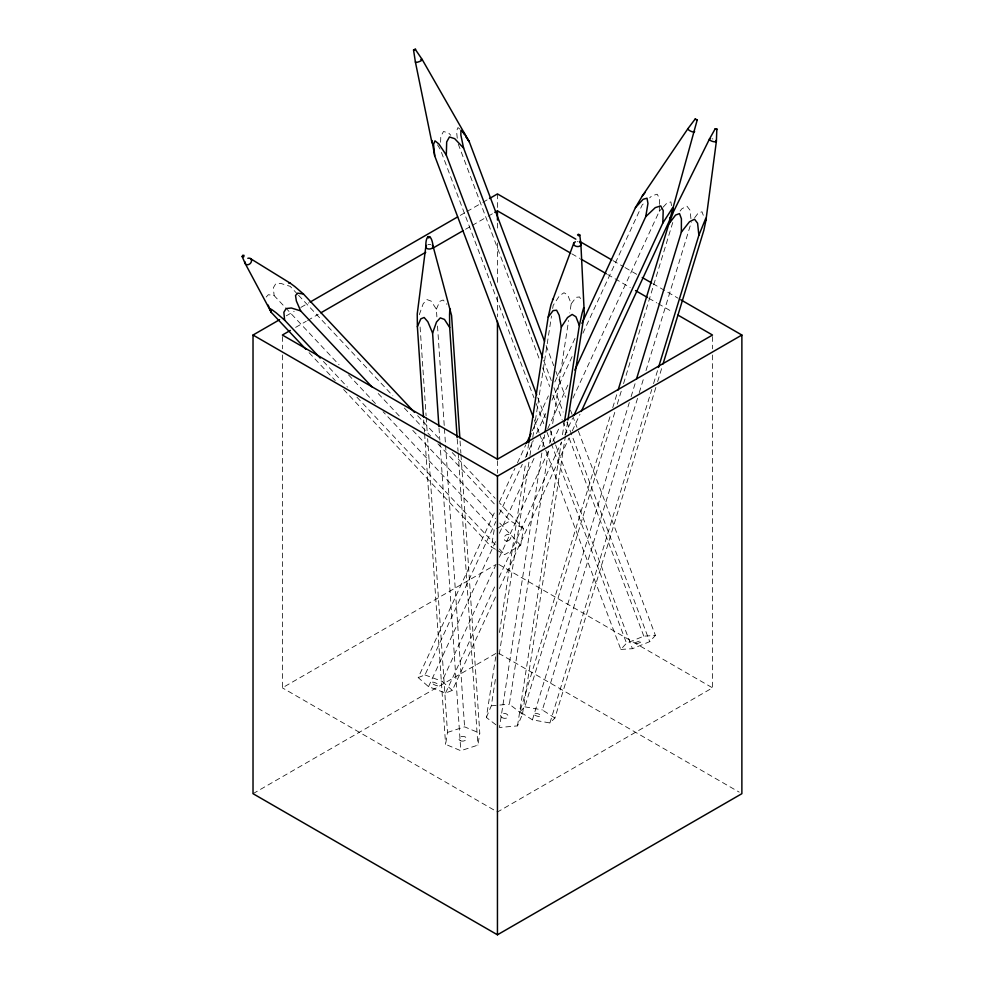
<?xml version="1.0" encoding="UTF-8"?>
<svg xmlns="http://www.w3.org/2000/svg" width="984" height="984" viewBox="0 0 984 984"><rect width="100%" height="100%" fill="white"/><g stroke="black" fill="none" stroke-linecap="round" stroke-linejoin="round"><path stroke-width="0.74" stroke-dasharray="4.92 3.69" d="M440.611 142.286L440.783 136.432L443.538 131.462L448.802 133.172L450.783 135.275M572.897 398.2L659.268 211.326L659.452 205.779M659.489 204.389L659.674 198.854L657.177 194.192L651.74 195.89L649.625 197.895M495.887 724.765L486.354 717.459L495.727 656.795M499.478 632.528L525.714 462.664M526.649 456.601L528.531 444.473M486.354 717.459L491.311 705.799L495.752 676.98M499.269 654.237L529.724 457.08M529.958 455.555L532.541 438.876M532.774 437.363L551.507 316.036M552.676 308.447L553.156 305.421L559.404 295.815L564.004 292.74L567.78 295.065L571.2 303.798L569.798 312.9M541.864 452.997L499.466 727.496L517.51 725.885L522.455 714.224L565.32 436.687M542.799 446.933L544.669 434.793M522.455 714.224L509.355 704.187L548.703 449.393M549.65 443.329L551.52 431.189M552.688 423.612L568.617 320.489M517.51 725.885L561.311 442.283M562.491 434.694L564.361 422.567M565.554 435.174L567.67 421.521M460.979 454.768L479.786 733.191L477.892 745.122L460.795 750.706L445.592 744.347L447.486 732.416L427.646 438.692M495.37 549.256L491.385 546.956L494.152 530.056L383.083 411.693M496.699 550.019L504.669 554.619L520.708 545.382L523.476 528.494L499.38 502.812M655.848 387.475L554.902 718.013L549.933 722.969L532.418 719.845L519.884 711.776L610.953 413.563M612.749 407.683L617.226 392.985M519.884 711.776L524.853 706.832L615.48 410.082M617.275 404.203L621.753 389.504M623.548 383.637L673.794 219.1M532.418 719.845L629.317 402.53M631.113 396.65L635.602 381.964M554.902 718.013L542.368 709.944L638.825 394.092M639.268 392.628L643.757 377.942M645.996 370.587L691.309 222.212M549.933 722.969L651.765 389.479M653.561 383.612L658.05 368.914M657.644 381.595L662.121 366.909M419.27 314.769L423.206 303.712L426.982 299.591L431.14 301.129L436.367 309.197L436.884 316.848M436.367 309.197L439.799 301.338L443.144 299.985L446.859 304.29M495.542 596.931L452.345 690.374L445.58 693.043L428.507 686.66L418.2 677.595L495.555 510.241M499.417 501.877L514.89 468.409M517.473 462.824L525.85 444.694M532.295 430.746L548.408 395.888M554.853 381.94L575.48 337.315M418.2 677.595L424.965 674.926L495.874 521.52M499.097 514.546L522.307 464.337M525.53 457.363L533.254 440.623M536.489 433.649L546.157 412.739M551.95 400.18L573.229 354.166M582.897 333.244L642.195 204.93L645.381 201.917M428.507 686.66L495.542 541.618M499.417 533.254L534.226 457.941M538.088 449.577L545.185 434.227M547.756 428.655L568.383 384.031M452.345 690.374L442.037 681.309L495.542 565.554M499.417 557.19L549.687 448.409M552.91 441.435L560.007 426.097M445.58 693.043L495.862 584.262M499.085 577.288L561.606 442.013M564.828 435.039L572.565 418.298M499.405 588.555L569.023 437.942M572.245 430.967L579.982 414.227M694.692 217.71L698.086 213.208L701.998 211.781L703.904 216.947M571.2 303.798L576.12 297.328L579.588 296.947L581.544 300.723M680.104 211.056L681.9 208.768L686.967 206.185L690.03 210.207L690.989 219.211M266.197 297.057L268.325 294.72L274.106 295.569L339.074 364.793M539.675 434.227L620.83 649.44L626.525 643.179L643.819 636.168L655.418 635.406L577.51 428.803M620.83 649.44L632.429 648.69L649.723 641.666L655.418 635.406M659.268 211.326L662.171 208.19M663.142 207.157L667.004 202.987L670.867 201.905L671.555 205.865M286.233 315.864L294.204 311.264M300.846 307.426L308.816 302.826M460.254 215.398L465.567 212.335M466.896 211.56L481.508 203.122M482.837 202.36L488.15 199.297M295.643 327.377L306.27 321.239M307.598 320.476L318.213 314.351M465.58 229.26L470.893 226.197M472.222 225.434L486.822 216.997M488.15 216.234L493.464 213.171M282.371 354.978L282.371 687.841L496.12 564.435M253.023 793.682L496.12 653.327M712.514 354.978L712.514 687.841L497.449 812.009L282.371 687.841M496.625 528.642L510.204 520.831L523.476 528.494M447.486 732.416L464.583 726.844L479.786 733.191M491.311 705.799L509.355 704.187M524.853 706.832L542.368 709.944M424.965 674.926L442.037 681.309M613.02 260.649L623.647 266.787M624.975 267.55L636.931 274.45M652.872 283.65L678.111 298.226M571.79 253.798L579.76 258.386M607.632 274.487L630.203 287.525M648.788 298.25L656.759 302.851M658.087 303.613L672.687 312.051M498.777 564.435L712.514 687.841M498.777 653.327L739.218 792.145M459.958 129.162L457.978 127.576L456.551 131.093L457.265 138.289M417.647 415.715L440.697 440.278M452.222 452.554L495.186 498.347M297.488 294.154L290.157 286.332L280.821 283.441L275.606 283.995L273.368 287.722L274.106 295.569M298.533 295.262L392.837 395.765M404.363 408.053L430.562 435.961M437.905 443.784L495.53 505.198M499.724 509.663L510.204 520.831M378.2 393.526L401.251 418.089M412.776 430.377L495.555 518.593M499.749 523.058L520.708 545.382M348.508 374.842L375.753 403.883M323.392 361.436L347.487 387.13M356.921 397.179L495.235 544.57M499.429 549.035L504.669 554.619M309.062 352.666L335.261 380.574M343.637 389.504L491.385 546.956M437.511 144.808L440.401 149.617L534.005 397.831M546.132 345.581L553.709 365.667M555.874 371.411L565.603 397.228M570.474 410.143L572.098 414.448M572.639 415.888L576.968 427.363M543.685 360.452L551.249 380.537M553.955 387.708L563.156 412.099M566.944 422.148L649.723 641.666M458.249 144.033L539.945 360.685M542.651 367.856L549.675 386.515M552.922 395.125L562.122 419.516M562.663 420.943L566.993 432.431M569.158 438.163L643.819 636.168M537.744 397.597L545.321 417.683M550.191 430.598L555.062 443.513M555.603 444.94L632.429 648.69M536.169 403.575L543.746 423.661M546.993 432.271L550.782 442.308M551.323 443.747L626.525 643.179M534.263 419.873L539.134 432.788M460.057 440.992L460.881 453.23M457.228 439.159L458.052 451.398M458.163 452.923L477.892 745.122M437.511 326.024L444.325 426.994M444.436 428.52L445.469 443.821M445.567 445.346L464.583 726.844M438.999 427.905L439.823 440.143M439.922 441.681L460.795 750.706M420.094 327.008L426.097 415.74M426.195 417.265L427.228 432.566M423.686 420.02L424.51 432.259M424.608 433.784L445.592 744.347M712.514 336.577L712.514 348.853M497.449 193.922L497.449 209.26M497.449 223.147L497.449 230.81M497.449 243.011L497.449 284.499M497.449 296.701L497.449 316.713M497.449 460.746L497.449 473.169M282.371 336.577L282.371 348.853M427.954 244.635A3.665 2.325 -3.9 0 1 430.746 244.475M712.035 138.781A3.665 1.23 17 0 1 712.945 138.978M577.301 241.658A3.665 2.423 8.8 0 1 578.235 241.83M460.5 740.792A3.751 2.374 -3.9 0 0 466.416 738.861A3.751 2.374 -3.9 0 0 461.152 736.659A3.751 2.374 -3.9 0 0 460.5 740.792M534.792 715.11A3.751 1.255 17 0 0 540.868 716.192A3.751 1.255 17 0 0 536.514 713.4A3.751 1.255 17 0 0 534.792 715.11M433.157 684.04A3.751 1.095 24.8 0 0 438.679 685.565A3.751 1.095 24.8 0 0 433.993 682.342A3.751 1.095 24.8 0 0 433.157 684.04M507.769 540.942A3.751 3.026 -43.2 0 0 510.216 535.21A3.751 3.026 -43.2 0 0 504.312 537.018A3.751 3.026 -43.2 0 0 507.769 540.942M636.156 643.868A3.751 0.836 -20.7 0 0 641.642 641.236A3.751 0.836 -20.7 0 0 636.574 642.171A3.751 0.836 -20.7 0 0 636.156 643.868M501.754 717.373A3.751 2.485 8.8 0 0 508.002 716.807A3.751 2.485 8.8 0 0 503.464 713.339A3.751 2.485 8.8 0 0 501.754 717.373"/><path stroke-width="1.48" d="M636.5 379.024L681.359 232.113L681.408 218.78L679.514 213.614L675.59 215.041L668.825 224.044L618.124 390.058M533.18 417.007L434.707 155.878L432.001 140.503M579.81 235.09L578.678 235.754L577.547 234.893L578.395 234.241L579.773 234.893L580.904 244.438L584.299 313.847L567.903 420.008M536.661 394.732L446.305 155.115L446.687 141.93L449.442 136.973L454.706 138.683L463.612 148.104L542.602 357.573M573.856 415.519L662.81 223.06L663.204 210.588L660.719 205.927L655.283 207.624L645.738 216.677L574.828 370.082M695.135 119.064L697.189 120.023L695.135 119.064L687.902 128.695L642.22 196.136L635.43 207.612L581.925 323.367M668.825 224.044L673.56 211.548L709.501 138.978L715.22 128.756L716.832 128.953L716.401 141.204L705.922 220.441L703.855 230.281L663.019 363.969M528.765 442.948L548.199 317.082L550.942 304.782L573.77 243.159M545.136 431.767L561.311 327.118L559.207 315.261L556.587 310.218L553.131 310.6L548.199 317.082M564.595 421.041L579.355 325.495L582.097 313.207L583.66 307.795L584.385 307.795M645.738 216.677L647.952 203.479L647.029 198.202L643.167 199.272L635.43 207.612M581.273 411.447L669.575 220.379L670.067 217.452M459.848 437.942L451.582 315.544L433.058 246.172C431.632 233.208 425.506 233.417 425.814 246.603L417.241 313.945L417.376 326.7L423.477 416.958M697.189 120.023L669.575 220.379M658.493 367.45L698.874 235.237L705.774 218.288L705.922 220.441M438.889 426.379L432.591 333.059L436.527 322.002L440.303 317.881L444.461 319.419L449.688 327.488L457.129 437.634M417.376 326.7L420.808 318.841L424.141 317.488L427.868 321.793L432.591 333.059M526.489 443.304L531.003 433.538M715.22 128.756L717.361 129.445M662.81 223.06L672.638 207.784L672.736 210.33M431.976 142.901L415.408 62.053L413.538 50.024L415.199 49.225L422.21 59.532L469.307 141.844L544.509 341.276M561.311 327.118L567.559 317.512L572.159 314.437L575.935 316.762L579.355 325.495M681.359 232.113L689.464 221.781L694.532 219.211L697.594 223.233L698.874 235.237M642.22 196.136L645.258 192.335M680.768 299.763L741.875 335.04L741.875 793.682L497.449 934.8L253.023 793.682L253.023 335.04L279.591 319.702M310.144 302.063L457.597 216.935M489.478 198.522L497.449 193.922L575.824 239.173M290.341 330.439L282.371 335.04L497.449 459.208L712.514 335.04L678.001 315.114M320.87 312.814L425.752 252.261M432.394 248.423L462.923 230.797M494.792 212.396L497.449 210.871L570.462 253.023M253.023 335.04L497.449 476.158L741.875 335.04M552.516 299.37L553.242 299.37M450.426 309.185L449.799 309.124L449.553 314.72L449.688 327.488M288.669 283.023L290.268 283.207L294.831 286.578L303.429 293.995L414.498 412.358M303.429 293.995L297.648 293.158L295.52 295.495L296.368 300.993L300.661 310.895L371.915 386.823M300.661 310.895L291.325 308.004L286.11 308.558L283.872 312.285L284.61 320.132L320.243 358.09M579.81 241.474L611.691 259.887M642.245 277.525L651.543 282.888M581.089 259.161L606.304 273.724M635.516 290.587L647.472 297.488M250.28 258.497L290.268 283.207M284.61 320.132L276.024 312.703L271.449 309.345L269.862 309.148L271.338 312.457L305.926 349.308M461.939 130.737L464.387 134.439M466.022 136.911L469.307 141.844L463.513 132.213L460.93 130.331L460.869 135.115L463.612 148.104M446.305 155.115L438.938 144.021L434.989 140.86L433.55 144.365L434.707 155.878M242.187 256.664L243.761 256.787L244.007 255.348L242.79 255.25L242.125 256.418L245.041 263.245L271.338 312.457L268.115 305.04M415.642 49.237L413.538 50.024M429.934 237.033L428.692 237.907L427.683 237.169M497.449 210.871L497.449 220.072M497.449 321.313L497.449 459.368M497.449 476.158L497.449 934.8M432.284 245.114A3.665 2.325 -3.9 0 1 432.001 248.263A3.665 2.325 -3.9 0 1 427.068 248.546A3.665 2.325 -3.9 0 1 426.49 245.459M715.958 140.454A3.665 1.23 17 0 1 712.822 141.499A3.665 1.23 17 0 1 709.858 138.781M694.335 131.093A3.665 1.07 24.8 0 1 691.174 131.389A3.665 1.07 24.8 0 1 688.136 128.498M247.833 258.3A3.665 2.94 -43.2 0 1 251.51 260.698A3.665 2.94 -43.2 0 1 247.919 264.708A3.665 2.94 -43.2 0 1 244.868 261.621M420.758 59.495A3.665 0.824 -20.7 0 1 421.853 60.245A3.665 0.824 -20.7 0 1 417.45 62.189A3.665 0.824 -20.7 0 1 415.58 61.771M579.859 242.605A3.665 2.423 8.8 0 1 579.588 246.185A3.665 2.423 8.8 0 1 574.275 245.237A3.665 2.423 8.8 0 1 575.48 241.83"/></g></svg>
